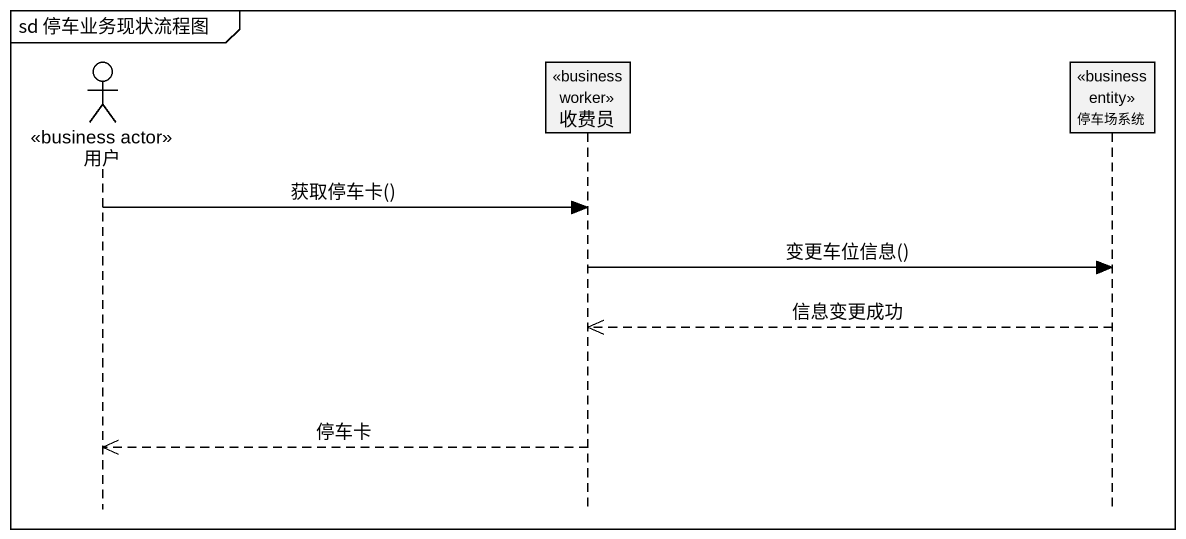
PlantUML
@startuml
mainframe sd 停车业务现状流程图
hide footbox
actor 用户 <<business actor>>
participant 收费员 <<business worker>>
participant 停车场系统 <<business entity>>

用户 -> 收费员 : 获取停车卡()
收费员 -> 停车场系统 : 变更车位信息()
停车场系统 -->> 收费员 : 信息变更成功
收费员 -->> 用户 : 停车卡
@enduml
